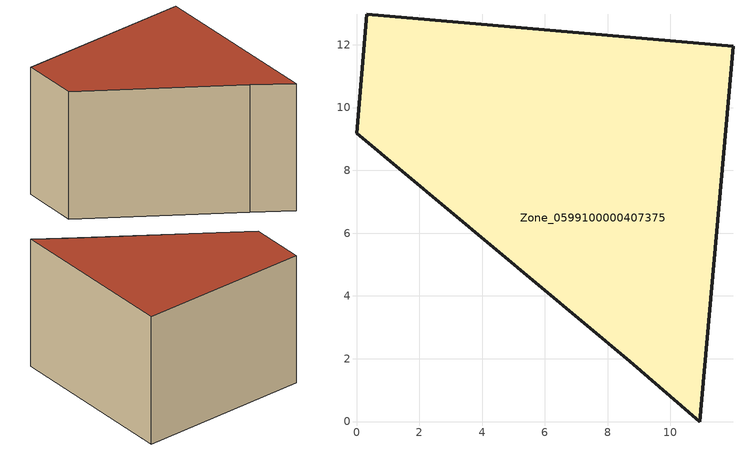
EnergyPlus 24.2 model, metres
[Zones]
Zone_0599100000407375
 floor ground (C_G): 10.93,0 8.71,1.93 0,9.18 0.33,12.97 11.99,11.96 z0
 wall outside (C_F): 8.71,1.93 10.93,0 11.99,11.96 0.33,12.97 0,9.18 8.71,1.93 z0:9.31
 roof outside (C_R): 0.33,12.97 0,9.18 8.71,1.93 10.93,0 11.99,11.96 z9.31
[BUILDING]
Pand.0599100000407375: North Axis=0; Terrain=City; Loads Convergence Tolerance Value=0.04; Temperature Convergence Tolerance Value=0.4; Solar Distribution=FullExterior; Maximum Number of Warmup Days=25; Minimum Number of Warmup Days=1
[Site:Location]
Rotterdam.The.Hague.AP_ZH_NLD Design_Conditions: Latitude=51.96; Longitude=4.45; Time Zone=1; Elevation=-4.5
[SITE:GROUNDTEMPERATURE:BUILDINGSURFACE]
18, 18, 18, 18, 18, 18, 18, 18, 18, 18, 18, 18
[MATERIAL] Thermal Absorptance=0.9; Solar Absorptance=0.7; Visible Absorptance=0.7
Name | Roughness | Thickness | Conductivity | Density | Specific Heat
G.TI.1992-2005 | MediumSmooth | 0.15 | 0.06 | 540 | 1210
F.TI.1992-2005 | Rough | 0.3 | 0.12 | 1920 | 840
R.TI.1992-2005 | MediumRough | 0.2 | 0.08 | 1500 | 1000
[CONSTRUCTION]
C_G: G.TI.1992-2005
C_F: F.TI.1992-2005
C_R: R.TI.1992-2005
[ZONE]
Zone_0599100000407375: Type=1; Multiplier=1; Ceiling Height=Autocalculate; Volume=Autocalculate; Floor Area=autocalculate; Part of Total Floor Area=Yes
[ZONEINFILTRATION:DESIGNFLOWRATE]
Infil_Zone_0599100000407375: Zone or ZoneList or Space or SpaceList=Zone_0599100000407375; Schedule=AlwaysOn; Design Flow Rate Calculation Method=Flow/Area; Flow Rate per Floor Area=0.0015; Constant Term Coefficient=1; Temperature Term Coefficient=0; Velocity Term Coefficient=0; Velocity Squared Term Coefficient=0
[HVACTEMPLATE:ZONE:IDEALLOADSAIRSYSTEM]
Zone_0599100000407375: Maximum Heating Supply Air Temperature=50; Minimum Cooling Supply Air Temperature=13; Maximum Heating Supply Air Humidity Ratio=0.0156; Minimum Cooling Supply Air Humidity Ratio=0.0077; Heating Limit=NoLimit; Cooling Limit=NoLimit; Dehumidification Control Type=ConstantSensibleHeatRatio; Cooling Sensible Heat Ratio=0.7; Dehumidification Setpoint=60; Humidification Control Type=None; Humidification Setpoint=30; Outdoor Air Method=None; Outdoor Air Flow Rate per Person=0.00944; Outdoor Air Flow Rate per Zone Floor Area=0; Outdoor Air Flow Rate per Zone=0; Demand Controlled Ventilation Type=None; Outdoor Air Economizer Type=NoEconomizer; Heat Recovery Type=None; Sensible Heat Recovery Effectiveness=0.7; Latent Heat Recovery Effectiveness=0.65
[ZONECONTROL:THERMOSTAT]
ThermostatControl_Zone_0599100000407375: Zone or ZoneList=Zone_0599100000407375; Control Type Schedule=DualSetpointControlType; Control 1=Thermostat_Zone_0599100000407375; Temperature Difference Between Cutout And Setpoint=0
[THERMOSTATSETPOINT:DUALSETPOINT]
Thermostat_Zone_0599100000407375: Heating Setpoint Temperature Schedule=HeatingSetpoint_Zone_0599100000407375; Cooling Setpoint Temperature Schedule=CoolingSetpoint_Zone_0599100000407375
[SCHEDULE:COMPACT]
HeatingSetpoint_Zone_0599100000407375: Through: 12/31, For: AllDays, Until: 24:00, 21
CoolingSetpoint_Zone_0599100000407375: Through: 12/31, For: AllDays, Until: 24:00, 24
DualSetpointControlType: Through: 12/31, For: AllDays, Until: 24:00, 4
AlwaysOn: Through: 12/31, For: AllDays, Until: 24:00, 1
